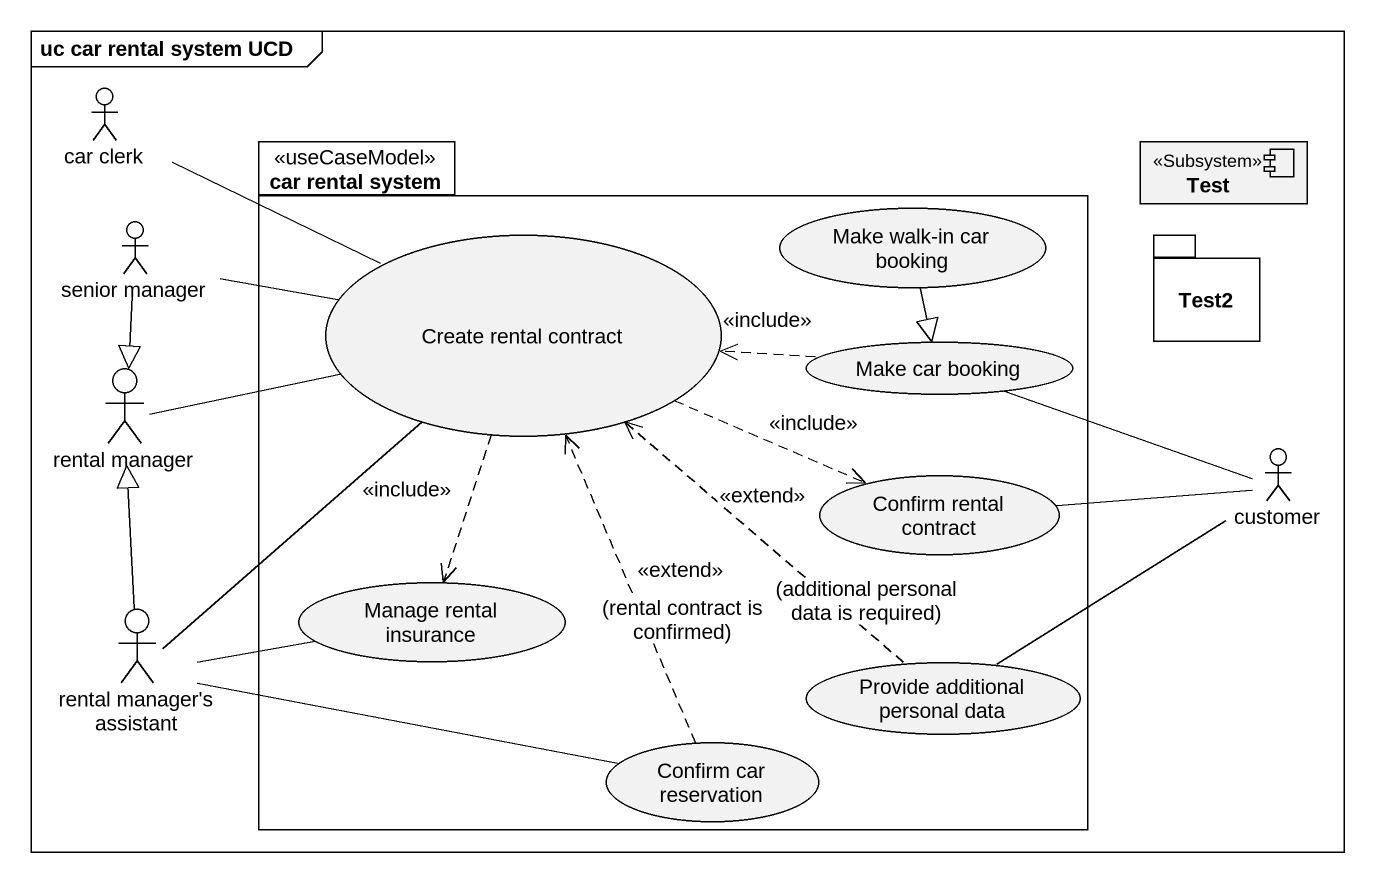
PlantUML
@startuml
mainframe uc car rental system UCD
actor "car clerk" as car_clerk
actor "senior manager" as senior_manager
package "car rental system" as car_rental_system <<useCaseModel>> {
  usecase "Make walk-in car booking" as Make_walk_in_car_booking
  usecase "Create rental contract" as Create_rental_contract
  usecase "Make car booking" as Make_car_booking
  usecase "Confirm rental contract" as Confirm_rental_contract
  usecase "Manage rental insurance" as Manage_rental_insurance
  usecase "Provide additional personal data" as Provide_additional_personal
  usecase "Confirm car reservation" as Confirm_car_reservation
}
component Test <<Subsystem>>
package Test2 {
}
actor "rental manager" as rental_manager
actor customer
actor "rental manager's assistant" as rental_manager_s_assistant
car_clerk -right- Create_rental_contract
senior_manager -right- Create_rental_contract
senior_manager --|> rental_manager
Make_walk_in_car_booking --|> Make_car_booking
Create_rental_contract .right.> Confirm_rental_contract : <<include>>
Create_rental_contract ..> Manage_rental_insurance : <<include>>
rental_manager -right- Create_rental_contract
Make_car_booking .left.> Create_rental_contract : <<include>>
customer -left- Make_car_booking
customer -left- Confirm_rental_contract
customer -- Provide_additional_personal
rental_manager_s_assistant -up- Create_rental_contract
rental_manager_s_assistant -up-|> rental_manager
rental_manager_s_assistant -right- Manage_rental_insurance
rental_manager_s_assistant -right- Confirm_car_reservation
Provide_additional_personal .up.> Create_rental_contract : <<extend>>\n(additional personal data is required)
Confirm_car_reservation .up.> Create_rental_contract : <<extend>>\n(rental contract is confirmed)
@enduml
